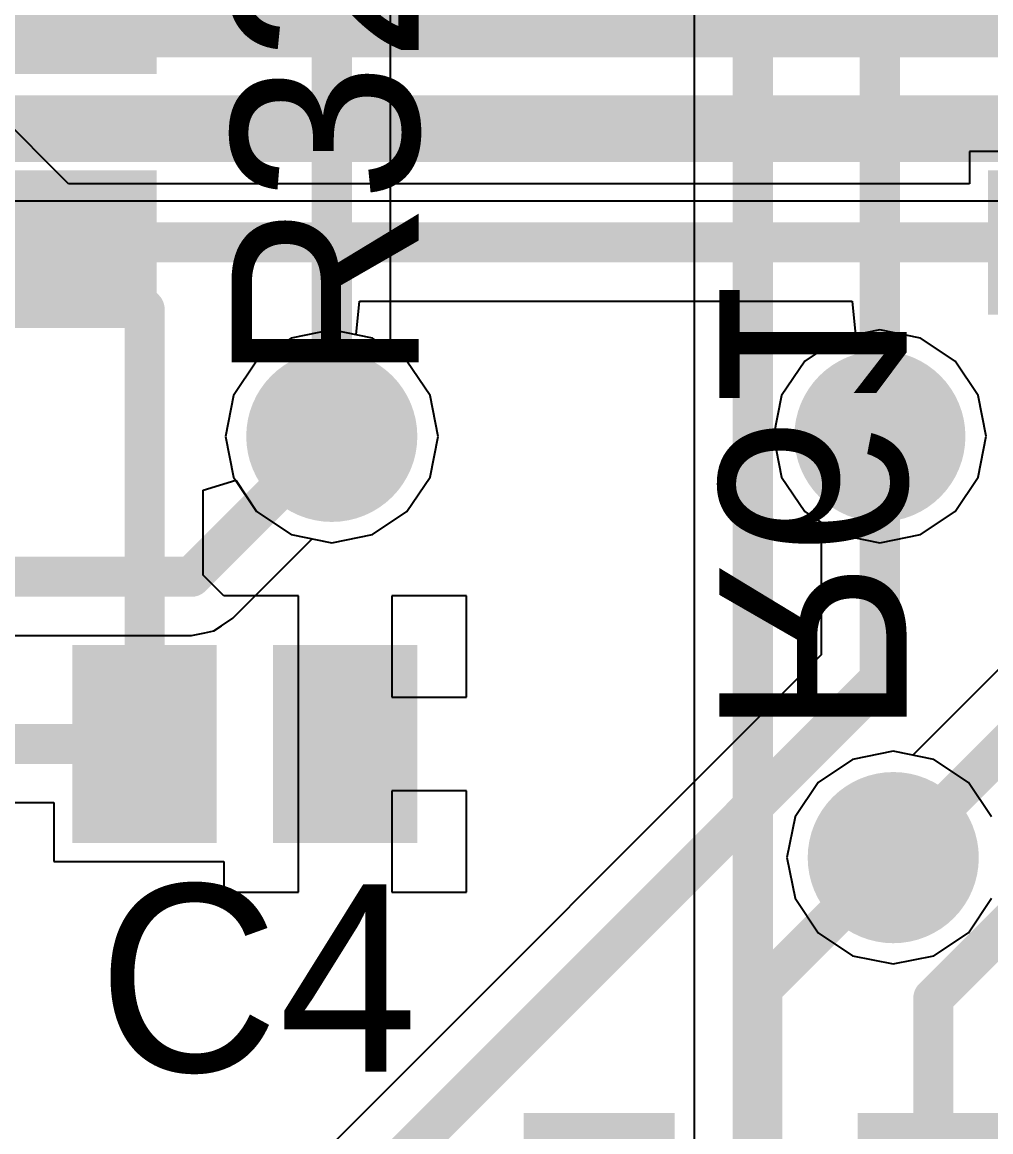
# Model space of a CAD drawing. Header units: millimetres. Extents: x 73 to 190, y 73 to 267.
# Drawn here: x 103.517 to 107.14, y 90.95 to 95.098 of the extents above; entities that cross this region are included whole.
import ezdxf

# ---------------------------------------------------------------- set-up
doc = ezdxf.new("R2010")
doc.units = ezdxf.units.MM
for name, color, linetype in [('BottomLayer', 5, 'Continuous'), ('BottomOverlay', 54, 'Continuous'), ('BottomSolder', 6, 'Continuous'), ('DrillDrawing', 1, 'Continuous'), ('MidLayer1', 16, 'Continuous'), ('MidLayer2', 76, 'Continuous'), ('MultiLayer', 9, 'Continuous'), ('TopLayer', 1, 'Continuous'), ('TopOverlay', 2, 'Continuous'), ('TopPaste', 8, 'Continuous'), ('TopSolder', 216, 'Continuous'), ('ViaHoleLayer', 16, 'Continuous')]:
    doc.layers.add(name, color=color, linetype=linetype)

msp = doc.modelspace()

# ---------------------------------------------------------------- linework, layer by layer
at = {"layer": 'BottomLayer'}
for p, q in [((103.69079592, 94.49421029999999), (101.90809946, 96.27690675999999)), ((107.78997746, 94.61498983999999), (107.059984, 94.61498983999999)), ((107.059984, 94.61498983999999), (107.059984, 94.49420013999999)), ((106.84997172, 94.49421029999999), (103.69079592, 94.49421029999999)), ((106.85002252, 94.49420013999999), (106.84997172, 94.49421029999999)), ((107.059984, 94.49420013999999), (106.85002252, 94.49420013999999)), ((104.76659768, 93.9294032), (104.77904622, 94.05579105999999)), ((104.77904622, 94.05579105999999), (106.62086626, 94.05579105999999)), ((106.62086626, 94.05579105999999), (106.6333148, 93.9294032)), ((104.82719446, 93.91734835999999), (104.76659768, 93.9294032)), ((104.95619852, 93.83115092), (104.82719446, 93.91734835999999)), ((106.57283232, 93.91737121999999), (106.44382826, 93.83117378)), ((106.6333148, 93.9294032), (106.57283232, 93.91737121999999)), ((105.04239596, 93.70214686), (104.95619852, 93.83115092)), ((106.44382826, 93.83117378), (106.35763082, 93.70216972)), ((105.07266514, 93.549978), (105.04239596, 93.70214686)), ((106.35763082, 93.70216972), (106.32736164, 93.55000086)), ((105.04239596, 93.39780913999999), (105.07266514, 93.549978)), ((106.32736164, 93.55000086), (106.35763082, 93.397832)), ((104.95619852, 93.26880507999999), (105.04239596, 93.39780913999999)), ((106.35763082, 93.397832), (106.44382826, 93.26882794)), ((104.82719446, 93.18260764), (104.95619852, 93.26880507999999)), ((106.44382826, 93.26882794), (106.50579156, 93.22742593999999)), ((106.50579156, 93.22742593999999), (106.50579156, 92.73327148)), ((104.6750256, 93.15233846), (104.82719446, 93.18260764)), ((104.30500348, 92.86999967999999), (104.60191424, 93.1668825)), ((104.60191424, 93.1668825), (104.6750256, 93.15233846)), ((104.23389618, 92.82248643999999), (104.26257278, 92.8416482)), ((104.26257278, 92.8416482), (104.30500348, 92.86999967999999)), ((103.37146712, 92.80580117999999), (104.1500076, 92.80580117999999)), ((104.1500076, 92.80580117999999), (104.20020816, 92.81578592)), ((104.20020816, 92.81578592), (104.23388602, 92.82248136)), ((104.23388602, 92.82248136), (104.23389364, 92.82248643999999)), ((104.23389364, 92.82248643999999), (104.23389618, 92.82248643999999)), ((106.50579156, 92.73327148), (103.6643977, 89.89187507999999))]:
    msp.add_line(p, q, dxfattribs=at)
at = {"layer": 'BottomLayer', "const_width": 0.1499997}
for points in [[(101.52499888, 96.35000034), (103.59999854, 94.27500067999999)], [(103.59999854, 94.27500067999999), (106.84997172, 94.27500067999999)], [(106.84997172, 94.27500067999999), (106.84998188, 94.27499051999999)], [(106.84998188, 94.27499051999999), (107.424982, 94.27499051999999)], [(104.1500076, 93.02501079999999), (104.6750256, 93.549978)], [(106.72500118, 92.64247155999999), (106.72500118, 93.55000086)], [(102.249986, 93.02501079999999), (104.1500076, 93.02501079999999)], [(103.8194012, 89.73687158), (106.72500118, 92.64247155999999)], [(106.2849792, 91.48497832), (106.77500108, 91.9750002)], [(106.9250084, 91.45000759999999), (107.42499978, 91.94999897999999)], [(106.2849792, 87.6500152), (106.2849792, 91.48497832)], [(106.9250084, 87.6500152), (106.9250084, 91.45000759999999)]]:
    msp.add_lwpolyline(points, dxfattribs=at)
at = {"layer": 'BottomLayer'}
for points, const_width in [([(103.56249798, 94.27500067999999, 1), (103.6374991, 94.27500067999999, 1)], 0.07499858), ([(103.56249798, 94.27500067999999, 1), (103.6374991, 94.27500067999999, 1)], 0.07499858), ([(106.81247116, 94.27500067999999, 1), (106.88747228, 94.27500067999999, 1)], 0.07499858), ([(106.81247116, 94.27500067999999, 1), (106.88747228, 94.27500067999999, 1)], 0.07499858), ([(106.81248132, 94.27499051999999, 1), (106.88748244, 94.27499051999999, 1)], 0.07499858), ([(106.81248132, 94.27499051999999, 1), (106.88748244, 94.27499051999999, 1)], 0.07499858), ([(104.55002712, 93.549978, 1), (104.80002408, 93.549978, 1)], 0.2499995), ([(106.6000027, 93.55000086, 1), (106.84999966, 93.55000086, 1)], 0.2499995), ([(104.63752504, 93.549978, 1), (104.71252616, 93.549978, 1)], 0.07499858), ([(106.68750062, 93.55000086, 1), (106.76250174, 93.55000086, 1)], 0.07499858), ([(104.11250704, 93.02501079999999, 1), (104.18750816, 93.02501079999999, 1)], 0.07499858), ([(104.11250704, 93.02501079999999, 1), (104.18750816, 93.02501079999999, 1)], 0.07499858), ([(106.68750062, 92.64247155999999, 1), (106.76250174, 92.64247155999999, 1)], 0.07499858), ([(106.68750062, 92.64247155999999, 1), (106.76250174, 92.64247155999999, 1)], 0.07499858), ([(106.6500026, 91.9750002, 1), (106.89999956, 91.9750002, 1)], 0.2499995), ([(106.73750052, 91.9750002, 1), (106.81250164, 91.9750002, 1)], 0.07499858), ([(106.24747864, 91.48497832, 1), (106.32247976, 91.48497832, 1)], 0.07499858), ([(106.24747864, 91.48497832, 1), (106.32247976, 91.48497832, 1)], 0.07499858), ([(106.88750784, 91.45000759999999, 1), (106.96250896, 91.45000759999999, 1)], 0.07499858), ([(106.88750784, 91.45000759999999, 1), (106.96250896, 91.45000759999999, 1)], 0.07499858)]:
    msp.add_lwpolyline(points, format="xyb", close=True, dxfattribs=dict(at, const_width=const_width))
at = {"layer": 'BottomSolder', "const_width": 0.31999936}
for points in [[(104.51502592, 93.549978, 1), (104.83502528, 93.549978, 1)], [(106.5650015, 93.55000086, 1), (106.88500086, 93.55000086, 1)], [(106.6150014, 91.9750002, 1), (106.93500076, 91.9750002, 1)]]:
    msp.add_lwpolyline(points, format="xyb", close=True, dxfattribs=at)
at = {"layer": 'BottomSolder'}
for points in [[(107.71998014, 94.54498998), (107.12998386, 94.54498998), (107.71998014, 94.00499106), (107.12998386, 94.00499106)], [(105.9575224, 91.01999067999999), (105.3925248, 91.01999067999999), (105.9575224, 90.02999012), (105.3925248, 90.02999012)], [(107.2075072, 91.01999067999999), (106.6425096, 91.01999067999999), (107.2075072, 90.02999012), (106.6425096, 90.02999012)]]:
    msp.add_solid(points, dxfattribs=at)
at = {"layer": 'DrillDrawing', "const_width": 0.0999998}
for points in [[(104.6250257, 93.549978, 1), (104.7250255, 93.549978, 1)], [(106.67500128, 93.55000086, 1), (106.77500108, 93.55000086, 1)], [(106.72500118, 91.9750002, 1), (106.82500098, 91.9750002, 1)]]:
    msp.add_lwpolyline(points, format="xyb", close=True, dxfattribs=at)
at = {"layer": 'MidLayer1'}
for p, q in [((104.52285674, 93.91734835999999), (104.39385268, 93.83115092)), ((104.6750256, 93.94761754), (104.52285674, 93.91734835999999)), ((104.82719446, 93.91734835999999), (104.6750256, 93.94761754)), ((104.95619852, 93.83115092), (104.82719446, 93.91734835999999)), ((106.57283232, 93.91737121999999), (106.44382826, 93.83117378)), ((106.72500118, 93.9476404), (106.57283232, 93.91737121999999)), ((106.87717004, 93.91737121999999), (106.72500118, 93.9476404)), ((107.0061741, 93.83117378), (106.87717004, 93.91737121999999)), ((104.39385268, 93.83115092), (104.30765524, 93.70214686)), ((105.04239596, 93.70214686), (104.95619852, 93.83115092)), ((106.44382826, 93.83117378), (106.35763082, 93.70216972)), ((107.09237154, 93.70216972), (107.0061741, 93.83117378)), ((104.30765524, 93.70214686), (104.27738606, 93.549978)), ((105.07266514, 93.549978), (105.04239596, 93.70214686)), ((106.35763082, 93.70216972), (106.32736164, 93.55000086)), ((108.18499572, 93.69500183999999), (106.84809466, 92.35810078)), ((107.12264072, 93.55000086), (107.09237154, 93.70216972)), ((104.27738606, 93.549978), (104.30765524, 93.39780913999999)), ((105.04239596, 93.39780913999999), (105.07266514, 93.549978)), ((106.32736164, 93.55000086), (106.35763082, 93.397832)), ((107.09237154, 93.397832), (107.12264072, 93.55000086)), ((104.30765524, 93.39780913999999), (104.39385268, 93.26880507999999)), ((104.95619852, 93.26880507999999), (105.04239596, 93.39780913999999)), ((106.35763082, 93.397832), (106.44382826, 93.26882794)), ((107.0061741, 93.26882794), (107.09237154, 93.397832)), ((104.39385268, 93.26880507999999), (104.52285674, 93.18260764)), ((104.82719446, 93.18260764), (104.95619852, 93.26880507999999)), ((106.44382826, 93.26882794), (106.57283232, 93.18263049999999)), ((106.87717004, 93.18263049999999), (107.0061741, 93.26882794)), ((104.52285674, 93.18260764), (104.6750256, 93.15233846)), ((104.6750256, 93.15233846), (104.82719446, 93.18260764)), ((106.57283232, 93.18263049999999), (106.72500118, 93.15236132)), ((106.72500118, 93.15236132), (106.87717004, 93.18263049999999)), ((106.62283222, 92.34237055999999), (106.49382816, 92.25617312)), ((106.77500108, 92.37263974), (106.62283222, 92.34237055999999)), ((106.84809466, 92.35810078), (106.77500108, 92.37263974)), ((106.49382816, 92.25617312), (106.40763072, 92.12716906)), ((106.40763072, 92.12716906), (106.37736154, 91.9750002)), ((106.37736154, 91.9750002), (106.40763072, 91.82283134)), ((106.40763072, 91.82283134), (106.49382816, 91.69382728)), ((107.056174, 91.69382728), (107.14237144, 91.82283134)), ((106.49382816, 91.69382728), (106.62283222, 91.60762984)), ((106.92716994, 91.60762984), (107.056174, 91.69382728)), ((106.62283222, 91.60762984), (106.77500108, 91.57736066)), ((106.77500108, 91.57736066), (106.92716994, 91.60762984))]:
    msp.add_line(p, q, dxfattribs=at)
for points, const_width in [([(104.55002712, 93.549978, 1), (104.80002408, 93.549978, 1)], 0.2499995), ([(106.6000027, 93.55000086, 1), (106.84999966, 93.55000086, 1)], 0.2499995), ([(106.6500026, 91.9750002, 1), (106.89999956, 91.9750002, 1)], 0.2499995), ([(106.73750052, 91.9750002, 1), (106.81250164, 91.9750002, 1)], 0.07499858)]:
    msp.add_lwpolyline(points, format="xyb", close=True, dxfattribs=dict(at, const_width=const_width))
at = {"layer": 'MidLayer1', "const_width": 0.1499997}
msp.add_lwpolyline([(106.77500108, 91.9750002), (108.33999922, 93.53999834)], dxfattribs=at)
at = {"layer": 'MidLayer2'}
for p, q in [((102.7167999, 94.42979844), (112.8761014, 94.42979844)), ((104.52285674, 93.91734835999999), (104.39385268, 93.83115092)), ((104.6750256, 93.94761754), (104.52285674, 93.91734835999999)), ((104.82719446, 93.91734835999999), (104.6750256, 93.94761754)), ((104.95619852, 93.83115092), (104.82719446, 93.91734835999999)), ((106.57283232, 93.91737121999999), (106.44382826, 93.83117378)), ((106.72500118, 93.9476404), (106.57283232, 93.91737121999999)), ((106.87717004, 93.91737121999999), (106.72500118, 93.9476404)), ((107.0061741, 93.83117378), (106.87717004, 93.91737121999999)), ((104.39385268, 93.83115092), (104.30765524, 93.70214686)), ((105.04239596, 93.70214686), (104.95619852, 93.83115092)), ((106.44382826, 93.83117378), (106.35763082, 93.70216972)), ((107.09237154, 93.70216972), (107.0061741, 93.83117378)), ((104.30765524, 93.70214686), (104.27738606, 93.549978)), ((105.07266514, 93.549978), (105.04239596, 93.70214686)), ((106.35763082, 93.70216972), (106.32736164, 93.55000086)), ((107.12264072, 93.55000086), (107.09237154, 93.70216972)), ((104.27738606, 93.549978), (104.30765524, 93.39780913999999)), ((105.04239596, 93.39780913999999), (105.07266514, 93.549978)), ((106.32736164, 93.55000086), (106.35763082, 93.397832)), ((107.09237154, 93.397832), (107.12264072, 93.55000086)), ((104.30765524, 93.39780913999999), (104.39385268, 93.26880507999999)), ((104.95619852, 93.26880507999999), (105.04239596, 93.39780913999999)), ((106.35763082, 93.397832), (106.44382826, 93.26882794)), ((107.0061741, 93.26882794), (107.09237154, 93.397832)), ((104.39385268, 93.26880507999999), (104.52285674, 93.18260764)), ((104.82719446, 93.18260764), (104.95619852, 93.26880507999999)), ((106.44382826, 93.26882794), (106.57283232, 93.18263049999999)), ((106.87717004, 93.18263049999999), (107.0061741, 93.26882794)), ((104.52285674, 93.18260764), (104.6750256, 93.15233846)), ((104.6750256, 93.15233846), (104.82719446, 93.18260764)), ((106.57283232, 93.18263049999999), (106.72500118, 93.15236132)), ((106.72500118, 93.15236132), (106.87717004, 93.18263049999999)), ((106.62283222, 92.34237055999999), (106.49382816, 92.25617312)), ((106.77500108, 92.37263974), (106.62283222, 92.34237055999999)), ((106.92716994, 92.34237055999999), (106.77500108, 92.37263974)), ((107.056174, 92.25617312), (106.92716994, 92.34237055999999)), ((106.49382816, 92.25617312), (106.40763072, 92.12716906)), ((107.14237144, 92.12716906), (107.056174, 92.25617312)), ((106.40763072, 92.12716906), (106.37736154, 91.9750002)), ((106.37736154, 91.9750002), (106.40763072, 91.82283134)), ((106.40763072, 91.82283134), (106.49382816, 91.69382728)), ((107.056174, 91.69382728), (107.14237144, 91.82283134)), ((106.49382816, 91.69382728), (106.62283222, 91.60762984)), ((106.92716994, 91.60762984), (107.056174, 91.69382728)), ((106.62283222, 91.60762984), (106.77500108, 91.57736066)), ((106.77500108, 91.57736066), (106.92716994, 91.60762984))]:
    msp.add_line(p, q, dxfattribs=at)
at = {"layer": 'MidLayer2', "const_width": 0.2499995}
for points in [[(96.74295611999999, 95.09198914), (112.07209234, 95.09198914)], [(91.00225132, 94.6999884), (113.1999768, 94.6999884)]]:
    msp.add_lwpolyline(points, dxfattribs=at)
for points in [[(104.55002712, 93.549978, 1), (104.80002408, 93.549978, 1)], [(106.6000027, 93.55000086, 1), (106.84999966, 93.55000086, 1)], [(106.6500026, 91.9750002, 1), (106.89999956, 91.9750002, 1)]]:
    msp.add_lwpolyline(points, format="xyb", close=True, dxfattribs=at)
at = {"layer": 'MultiLayer', "const_width": 0.2499995}
for points in [[(104.55002712, 93.549978, 1), (104.80002408, 93.549978, 1)], [(106.6000027, 93.55000086, 1), (106.84999966, 93.55000086, 1)], [(106.6500026, 91.9750002, 1), (106.89999956, 91.9750002, 1)]]:
    msp.add_lwpolyline(points, format="xyb", close=True, dxfattribs=at)
at = {"layer": 'TopLayer'}
for p, q in [((106.03076838, 96.40918488), (106.03076838, 90.23848348)), ((104.89423522, 93.87255291999999), (104.89423522, 95.29997449999999)), ((104.95619852, 93.83115092), (104.89423522, 93.87255291999999)), ((105.04239596, 93.70214686), (104.95619852, 93.83115092)), ((105.07266514, 93.549978), (105.04239596, 93.70214686)), ((105.04239596, 93.39780913999999), (105.07266514, 93.549978)), ((104.19421122, 93.34883794), (104.3157426, 93.38570349999999)), ((104.3157426, 93.38570349999999), (104.39385268, 93.26880507999999)), ((104.95619852, 93.26880507999999), (105.04239596, 93.39780913999999)), ((104.19421122, 93.03082486), (104.19421122, 93.34883794)), ((104.39385268, 93.26880507999999), (104.52285674, 93.18260764)), ((104.82719446, 93.18260764), (104.95619852, 93.26880507999999)), ((104.52285674, 93.18260764), (104.6750256, 93.15233846)), ((104.6750256, 93.15233846), (104.82719446, 93.18260764)), ((104.27101828, 92.95401779999999), (104.19421122, 93.03082486)), ((104.55001442, 92.95401779999999), (104.27101574, 92.95401779999999)), ((104.27101574, 92.95401779999999), (104.27101574, 92.95401779999999)), ((104.27101574, 92.95401779999999), (104.27101828, 92.95401779999999)), ((104.55001442, 92.4000184), (104.55001442, 92.95401779999999)), ((105.1790124, 92.95401779999999), (104.90001118, 92.95401779999999)), ((104.90001118, 92.95401779999999), (104.90001118, 92.57501678)), ((105.1790124, 92.57501678), (105.1790124, 92.95401779999999)), ((104.90001118, 92.57501678), (105.1790124, 92.57501678)), ((104.55001442, 91.846019), (104.55001442, 92.4000184)), ((105.1790124, 92.22502001999999), (104.90001118, 92.22502001999999)), ((104.90001118, 92.22502001999999), (104.90001118, 91.846019)), ((105.1790124, 91.846019), (105.1790124, 92.22502001999999)), ((103.357934, 92.18080877999999), (103.63500228, 92.18080877999999)), ((103.63500228, 92.18080877999999), (103.63500228, 91.96001928)), ((103.63500228, 91.96001928), (104.2710132, 91.96001928)), ((104.2710132, 91.96001928), (104.2710132, 91.846019)), ((104.2710132, 91.846019), (104.55001442, 91.846019)), ((104.90001118, 91.846019), (105.1790124, 91.846019))]:
    msp.add_line(p, q, dxfattribs=at)
at = {"layer": 'TopLayer', "const_width": 0.1499997}
for points in [[(106.249978, 89.0459484), (106.249978, 96.4999848)], [(104.6750256, 93.549978), (104.6750256, 95.29997449999999)], [(106.72500118, 93.55000086), (106.72500118, 95.27500122)], [(103.74999824, 94.250002), (103.9750016, 94.02499863999999)], [(103.9750016, 92.4000184), (103.9750016, 94.02499863999999)], [(102.9999972, 92.4000184), (103.950008, 92.4000184)]]:
    msp.add_lwpolyline(points, dxfattribs=at)
at = {"layer": 'TopLayer'}
for points, const_width in [([(103.71249768, 94.250002, 1), (103.7874988, 94.250002, 1)], 0.07499858), ([(103.93750104, 94.02499863999999, 1), (104.01250216, 94.02499863999999, 1)], 0.07499858), ([(103.93750104, 94.02499863999999, 1), (104.01250216, 94.02499863999999, 1)], 0.07499858), ([(104.55002712, 93.549978, 1), (104.80002408, 93.549978, 1)], 0.2499995), ([(106.6000027, 93.55000086, 1), (106.84999966, 93.55000086, 1)], 0.2499995), ([(104.63752504, 93.549978, 1), (104.71252616, 93.549978, 1)], 0.07499858), ([(106.68750062, 93.55000086, 1), (106.76250174, 93.55000086, 1)], 0.07499858), ([(103.91250744, 92.4000184, 1), (103.98750856, 92.4000184, 1)], 0.07499858), ([(103.93750104, 92.4000184, 1), (104.01250216, 92.4000184, 1)], 0.07499858), ([(106.6500026, 91.9750002, 1), (106.89999956, 91.9750002, 1)], 0.2499995)]:
    msp.add_lwpolyline(points, format="xyb", close=True, dxfattribs=dict(at, const_width=const_width))
for points in [[(103.94999784, 94.97501451999999), (103.94999784, 95.42501107999999), (103.54999864, 94.97501451999999), (103.54999864, 95.42501107999999)], [(103.94999784, 94.02500372), (103.94999784, 94.47500027999999), (103.54999864, 94.02500372), (103.54999864, 94.47500027999999)], [(104.1750012, 92.7000178), (103.775002, 92.7000178), (104.1750012, 92.10001899999999), (103.775002, 92.10001899999999)], [(104.9250124, 92.7000178), (104.5250132, 92.7000178), (104.9250124, 92.10001899999999), (104.5250132, 92.10001899999999)]]:
    msp.add_solid(points, dxfattribs=at)
at = {"layer": 'TopPaste'}
for points in [[(103.89999794, 95.02501441999999), (103.89999794, 95.37501118), (103.59999854, 95.02501441999999), (103.59999854, 95.37501118)], [(103.89999794, 94.07500361999999), (103.89999794, 94.42500038), (103.59999854, 94.07500361999999), (103.59999854, 94.42500038)], [(104.1250013, 92.6500179), (103.8250019, 92.6500179), (104.1250013, 92.15001889999999), (103.8250019, 92.15001889999999)], [(104.8750125, 92.6500179), (104.5750131, 92.6500179), (104.8750125, 92.15001889999999), (104.5750131, 92.15001889999999)]]:
    msp.add_solid(points, dxfattribs=at)
at = {"layer": 'TopSolder', "const_width": 0.31999936}
for points in [[(104.51502592, 93.549978, 1), (104.83502528, 93.549978, 1)], [(106.5650015, 93.55000086, 1), (106.88500086, 93.55000086, 1)], [(106.6150014, 91.9750002, 1), (106.93500076, 91.9750002, 1)]]:
    msp.add_lwpolyline(points, format="xyb", close=True, dxfattribs=at)
at = {"layer": 'TopSolder'}
for points in [[(104.0199977, 94.90501465999999), (104.0199977, 95.49501094), (103.47999878, 94.90501465999999), (103.47999878, 95.49501094)], [(104.0199977, 93.95500385999999), (104.0199977, 94.54500014), (103.47999878, 93.95500385999999), (103.47999878, 94.54500014)], [(104.24500106, 92.77001766), (103.70500214, 92.77001766), (104.24500106, 92.03001914), (103.70500214, 92.03001914)], [(104.99501226, 92.77001766), (104.45501334, 92.77001766), (104.99501226, 92.03001914), (104.45501334, 92.03001914)]]:
    msp.add_solid(points, dxfattribs=at)
at = {"layer": 'ViaHoleLayer', "const_width": 0.0999998}
for points in [[(104.6250257, 93.549978, 1), (104.7250255, 93.549978, 1)], [(106.67500128, 93.55000086, 1), (106.77500108, 93.55000086, 1)], [(106.72500118, 91.9750002, 1), (106.82500098, 91.9750002, 1)]]:
    msp.add_lwpolyline(points, format="xyb", close=True, dxfattribs=at)

# ---------------------------------------------------------------- texts
at = {"layer": 'BottomOverlay', "text_generation_flag": 2}
msp.add_text('R61', height=0.7000011399999999, rotation=270, dxfattribs=at).set_placement((106.12499984, 92.4249993))
at = {"layer": 'TopOverlay'}
for s, rotation, p in [('R32', 90, (105.00000082, 93.75000046)), ('C4', 360, (103.80000068, 91.17499925999999))]:
    msp.add_text(s, height=0.7000011399999999, rotation=rotation, dxfattribs=at).set_placement(p)

doc.saveas('drawing.dxf')
